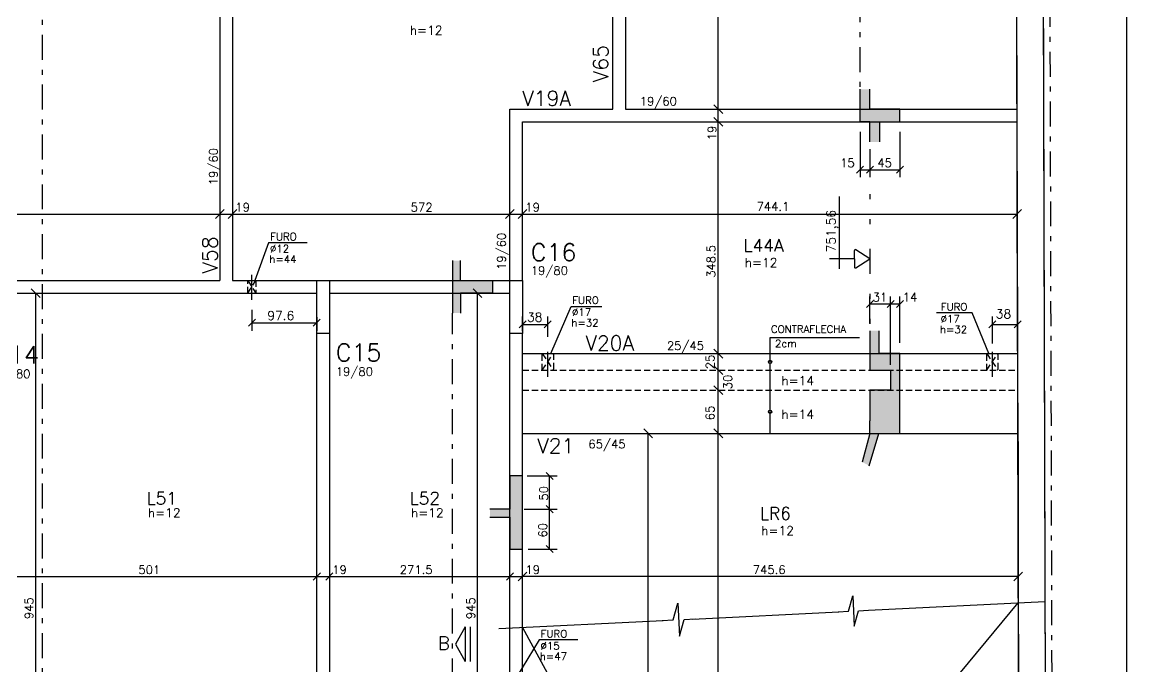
# Model space of a CAD drawing. Extents: x 0 to 7890, y 0 to 6308.
# Drawn here: x 3814 to 5476, y 1931 to 2900 of the extents above; entities that cross this region are included whole.
import ezdxf

# ---------------------------------------------------------------- set-up
doc = ezdxf.new("R2010")
doc.units = 0
doc.header["$LTSCALE"] = 75
doc.header["$MEASUREMENT"] = 0
for name, pattern in [('ESTILO_TQS_0003', [1, 0.5, -0.2, 0.1, -0.2]), ('ESTILO_TQS_0004', [2, 0.5, -0.4, 0.1, -0.4, 0.1, -0.5]), ('HIDDEN2', [0.1875, 0.125, -0.0625])]:
    doc.linetypes.add(name, pattern=pattern)
doc.layers.get('0').update_dxf_attribs({"color": 3, "linetype": 'CONTINUOUS'})
for name, color, linetype in [('1', 3, 'CONTINUOUS'), ('200', 1, 'HIDDEN2'), ('204', 1, 'ESTILO_TQS_0003'), ('205', 1, 'ESTILO_TQS_0004'), ('210', 3, 'HIDDEN2'), ('212', 3, 'CONTINUOUS'), ('213', 3, 'CONTINUOUS'), ('216', 3, 'CONTINUOUS'), ('220', 5, 'CONTINUOUS'), ('221', 1, 'CONTINUOUS'), ('222', 6, 'CONTINUOUS'), ('226', 4, 'CONTINUOUS'), ('231', 1, 'CONTINUOUS'), ('233', 6, 'CONTINUOUS'), ('250', 1, 'CONTINUOUS'), ('253', 253, 'CONTINUOUS')]:
    doc.layers.add(name, color=color, linetype=linetype)
doc.styles.get("Standard").update_dxf_attribs({"font": 'ROMANS.SHX'})

# ---------------------------------------------------------------- blocks, each defined once
blk = doc.blocks.new('LINCOR', base_point=(1375407.232582, 453114.358858))
blk.add_lwpolyline([(1375407.232582, 453114.358858), (1375407.565916, 453114.358858), (1375407.732582, 453114.858858), (1375407.732582, 453113.858858), (1375407.899249, 453114.358858), (1375408.232582, 453114.358858)])
blk = doc.blocks.new('FERCOR')
blk.add_circle((0, 0), 1)

msp = doc.modelspace()

# ---------------------------------------------------------------- linework, layer by layer
msp.add_line((4487.651143, 1990.658414), (4487.651143, 1938.697477))
at = {"layer": '1'}
for p, q in [((4721.279918, 3222.859413), (4721.279918, 2769.356497)), ((4702.279918, 2769.356497), (4702.279918, 3149.356496)), ((4111.280138, 3127.119243), (4111.280138, 2511.85645)), ((4130.280138, 3128.65311), (4130.280138, 2511.856457)), ((4547.493691, 2511.856498), (4547.493691, 2769.356497)), ((4547.493691, 2769.356497), (4702.279918, 2769.356497)), ((4721.279918, 2769.356497), (5310.281224, 2769.356497)), ((4566.493691, 2511.856496), (4566.493691, 2750.356497)), ((4566.493691, 2750.356497), (4752.298991, 2750.356497)), ((4721.279918, 2750.356497), (5310.281224, 2750.356497)), ((3756.093704, 2511.856336), (4111.280138, 2511.85645)), ((4130.280138, 2511.856457), (4257.094674, 2511.856497)), ((4276.094674, 2511.856496), (4547.493691, 2511.856498)), ((3756.093704, 2492.856336), (4257.094674, 2492.856336)), ((4276.094674, 2492.856336), (4547.493691, 2492.856336)), ((4257.094674, 1910.859446), (4257.094674, 2431.856496)), ((4276.094674, 2431.856496), (4276.094674, 1910.859446)), ((4547.594674, 1910.859425), (4547.594674, 2431.856496)), ((4566.594674, 1910.859425), (4566.594674, 2431.856496)), ((4566.594674, 2401.856496), (5311.593085, 2401.856496)), ((4566.594674, 2281.820586), (5311.593085, 2281.820586))]:
    msp.add_line(p, q, dxfattribs=at)
at = {"layer": '200'}
for p, q in [((4153.46976, 2492.856336), (4165.46976, 2511.856314)), ((4153.46976, 2511.856314), (4165.46976, 2492.856336)), ((4596.095401, 2377.073234), (4613.095401, 2401.856496)), ((4596.095401, 2401.856496), (4613.095401, 2377.073234)), ((5264.808158, 2377.073234), (5281.808158, 2401.856496)), ((5264.808158, 2401.856496), (5281.808158, 2377.073234))]:
    msp.add_line(p, q, dxfattribs=at)
at = {"layer": '204'}
for p, q in [((3844.279909, 143.867934), (3844.279909, 6143.115883)), ((5074.255435, 2750.356497), (5074.255435, 5990.843763)), ((4461.094674, 1830.859426), (4461.094674, 2462.862227))]:
    msp.add_line(p, q, dxfattribs=at)
msp.add_lwpolyline([(363.399497, 874.831576), (351.423704, 6080.843759), (5351.370859, 6080.843763), (5365.379191, 874.831576)], dxfattribs=at)
at = {"layer": '205'}
for p, q in [((5089.255435, 2709.248142), (5089.255435, 2436.224536)), ((4159.46976, 2482.856316), (4159.46976, 2521.856335)), ((4604.595401, 2367.073214), (4604.595401, 2411.856517)), ((5273.308158, 2367.073214), (5273.308158, 2411.856517))]:
    msp.add_line(p, q, dxfattribs=at)
at = {"layer": '210'}
for p, q in [((4153.46976, 2492.856336), (4153.46976, 2511.856314)), ((4165.46976, 2511.856314), (4165.46976, 2492.856336)), ((4596.095401, 2377.073234), (4596.095401, 2401.856496)), ((4613.095401, 2401.856496), (4613.095401, 2377.073234)), ((5264.808158, 2377.073234), (5264.808158, 2401.856496)), ((5281.808158, 2401.856496), (5281.808158, 2377.073234)), ((4566.594674, 2376.856496), (5311.593085, 2376.856496)), ((4566.594674, 2346.856496), (5311.593085, 2346.856496))]:
    msp.add_line(p, q, dxfattribs=at)
at = {"layer": '216'}
for p, q in [((4867.698421, 2762.727371), (4854.440169, 2775.985623)), ((4867.698421, 2743.727371), (4854.440169, 2756.985623)), ((5068.952134, 2673.16176), (5079.558736, 2683.768362)), ((5083.952134, 2673.16176), (5094.558736, 2683.768362)), ((5083.952134, 2673.16176), (5094.558736, 2683.768362)), ((5128.952134, 2673.16176), (5139.558736, 2683.768362)), ((4104.651012, 2605.157138), (4117.909264, 2618.41539)), ((4123.651012, 2605.157138), (4136.909264, 2618.41539)), ((4540.864565, 2605.157138), (4554.122817, 2618.41539)), ((4559.864565, 2605.157138), (4573.122817, 2618.41539)), ((4559.965548, 2605.157138), (4573.2238, 2618.41539)), ((5304.076088, 2605.157138), (5317.33434, 2618.41539)), ((3840.909264, 2486.22721), (3827.651012, 2499.485462)), ((4505.550662, 2486.22721), (4492.29241, 2499.485462)), ((5083.952134, 2471.215883), (5094.558736, 2481.822485)), ((5114.952134, 2471.215883), (5125.558736, 2481.822485)), ((5114.952134, 2471.215883), (5125.558736, 2481.822485)), ((5128.952134, 2471.215883), (5139.558736, 2481.822485)), ((4154.166459, 2442.955047), (4164.773061, 2453.561649)), ((4251.791373, 2442.955047), (4262.397974, 2453.561649)), ((4561.291373, 2440.508078), (4571.897975, 2451.11468)), ((4599.292101, 2440.508078), (4609.898702, 2451.11468)), ((5268.004857, 2440.449066), (5278.611459, 2451.055667)), ((5306.289784, 2440.449066), (5316.896386, 2451.055667)), ((4867.698421, 2395.22737), (4854.440169, 2408.485622)), ((4867.698421, 2370.22737), (4854.440169, 2383.485622)), ((4867.698421, 2340.22737), (4854.440169, 2353.485622)), ((4762.273444, 2275.19146), (4749.015192, 2288.449712)), ((4867.698421, 2275.19146), (4854.440169, 2288.449712)), ((4602.086785, 2223.194402), (4612.693387, 2212.587801)), ((4602.086785, 2173.194402), (4612.693387, 2162.587801)), ((4602.086785, 2173.194402), (4612.693387, 2162.587801)), ((4602.086785, 2113.194402), (4612.693387, 2102.587801)), ((4251.826064, 2061.295014), (4262.432665, 2071.901615)), ((4270.826064, 2061.295014), (4281.432665, 2071.901615)), ((4542.291373, 2061.294999), (4552.897975, 2071.9016)), ((4573.2238, 2073.227426), (4559.965548, 2059.969174)), ((5305.543079, 2059.969174), (5318.801331, 2073.227426))]:
    msp.add_line(p, q, dxfattribs=at)
at = {"layer": '220'}
for p, q in [((5341.39773, 6070.843763), (5353.619474, 1528.793706)), ((5301.505218, 6030.843763), (5313.511625, 1568.820614)), ((4461.094674, 2541.856336), (4461.094674, 2462.862227)), ((4473.094674, 2511.856336), (4473.094674, 2541.856336)), ((4473.094674, 2511.856336), (4521.094674, 2511.856336)), ((4521.195657, 2511.856336), (4521.195657, 2492.856336)), ((4521.094674, 2492.856336), (4473.094674, 2492.856336)), ((4473.094674, 2492.856336), (4473.094674, 2462.862227)), ((5089.255435, 2436.224536), (5089.255435, 2376.856496)), ((5103.255435, 2401.856496), (5103.255435, 2436.224536)), ((5134.255435, 2401.856496), (5103.255435, 2401.856496)), ((5134.255435, 2321.856496), (5134.255435, 2401.856496)), ((5089.255435, 2376.856496), (5120.255435, 2376.856496)), ((5120.255435, 2376.856496), (5120.255435, 2346.856496)), ((5120.255435, 2346.856496), (5089.255435, 2346.856496)), ((5089.255435, 2346.856496), (5089.255435, 2300.820586)), ((5134.255435, 2300.820586), (5134.255435, 2321.856496)), ((5134.255435, 2321.856496), (5134.255435, 2321.856496)), ((5089.255435, 2300.820586), (5089.255435, 2300.820586)), ((5089.255435, 2281.820586), (5089.255435, 2300.820586)), ((5134.255435, 2281.820586), (5134.255435, 2300.820586)), ((5134.255435, 2300.820586), (5134.255435, 2300.820586)), ((5089.255435, 2281.820586), (5077.522952, 2238.71706)), ((5088.218129, 2233.275259), (5102.719448, 2281.820586)), ((5102.719448, 2281.820586), (5134.255435, 2281.820586)), ((4547.594674, 2217.891101), (4547.594674, 2217.891101))]:
    msp.add_line(p, q, dxfattribs=at)
for points in [[(5353.619401, 1528.820614), (5208.582801, 1528.820614), (5208.613798, 839.820614), (4937.610883, 839.820614), (4937.610883, 239.820614), (4172.610883, 239.820614), (4172.610883, 1087.820586), (4037.610883, 1087.820586), (4037.610883, 1507.820586), (568.938485, 1507.820586), (564.279916, 3222.85652), (564.279913, 6070.843759), (5341.39773, 6070.843763), (5353.619474, 1528.793706)], [(4897.610883, 279.820614), (4897.610883, 879.820614), (5168.611998, 879.820614), (5168.581001, 1568.820614), (5313.511625, 1568.820614), (5301.505218, 6030.843763), (604.279913, 6030.843759), (604.279916, 3222.910846), (608.82998, 1547.820586), (4077.610883, 1547.820586), (4077.610883, 1127.820586), (4212.610883, 1127.820586), (4212.610883, 279.820614), (4321.825662, 279.820614)], [(5089.255435, 2720.344309), (5089.255435, 2750.356497), (5074.255435, 2750.356497), (5074.255435, 2769.356497), (5074.255435, 2799.391753)], [(5104.255435, 2720.344309), (5104.255435, 2750.356497), (5134.255435, 2750.356497), (5134.255435, 2769.356497), (5088.940799, 2769.356497), (5088.940799, 2799.391753)], [(4517.62405, 2155.890996), (4547.594674, 2155.890996), (4547.594674, 2107.891101), (4566.594674, 2107.891101), (4566.594674, 2217.891101), (4547.594674, 2217.891101), (4547.594674, 2167.890996), (4517.62405, 2167.890996)]]:
    msp.add_lwpolyline(points, dxfattribs=at)
at = {"layer": '221'}
for p, q in [((5087.145452, 2015.821952), (5352.273537, 2028.993541)), ((4566.594674, 1127.820586), (5312.278738, 2027.006596)), ((4822.017366, 2002.650364), (5042.619139, 2013.609881)), ((4530.933635, 1988.189296), (4778.039833, 2000.465556)), ((4566.594674, 1989.96094), (5168.610883, 879.820614))]:
    msp.add_line(p, q, dxfattribs=at)
at = {"layer": '222'}
for points in [[(4257.094674, 2431.856496), (4257.094674, 2511.856496), (4276.094674, 2511.856496), (4276.094674, 2431.856496), (4257.094674, 2431.856496)], [(4547.594674, 2431.856496), (4547.594674, 2511.856496), (4566.594674, 2511.856496), (4566.594674, 2431.856496), (4547.594674, 2431.856496)]]:
    msp.add_lwpolyline(points, dxfattribs=at)
at = {"layer": '226'}
for p, q in [((4480.494893, 1990.658414), (4465.494893, 1964.677945)), ((4480.494893, 1990.658414), (4480.494893, 1938.697477)), ((4465.494893, 1964.677945), (4480.494893, 1938.697477))]:
    msp.add_line(p, q, dxfattribs=at)
at = {"layer": '231'}
for p, q in [((5043.271659, 2529.458751), (5043.271659, 2638.110105)), ((5065.770993, 2544.458751), (5028.271659, 2544.458751)), ((5065.770993, 2544.468405), (5065.770993, 2556.869639)), ((5065.771659, 2544.449075), (5065.771659, 2532.047602)), ((5089.255435, 2544.458751), (5067.864721, 2558.02131)), ((5067.865387, 2530.896139), (5089.255435, 2544.458751))]:
    msp.add_line(p, q, dxfattribs=at)
for centre, radius, start, end in [((5067.13463, 2556.869639), 1.363591, 57.627716, 180), ((5067.135296, 2532.047602), 1.363636, 180, 302.376968)]:
    msp.add_arc(centre, radius, start, end, dxfattribs=at)
at = {"layer": '250'}
for p, q in [((5475.744055, 1528.820614), (5475.744055, 6070.843763)), ((4861.069295, 2300.820586), (4861.069295, 3222.859413)), ((4861.069295, 2750.356497), (4861.069295, 2769.356497)), ((5074.255435, 2735.356497), (5074.255435, 2667.215061)), ((5134.255435, 2735.356497), (5134.255435, 2667.215061)), ((5089.255435, 2709.248142), (5089.255435, 2667.215061)), ((5074.255435, 2678.465061), (5089.255435, 2678.465061)), ((5089.255435, 2678.465061), (5134.255435, 2678.465061)), ((3290.279909, 2611.786264), (4111.280138, 2611.786264)), ((4111.280138, 2611.786264), (4130.280138, 2611.786264)), ((4130.280138, 2611.786264), (4547.493691, 2611.786264)), ((4547.493691, 2611.786264), (4566.493691, 2611.786264)), ((4566.594674, 2611.786264), (4721.279918, 2611.786264)), ((4721.279918, 2611.786264), (5310.705214, 2611.786264)), ((5311.139247, 2481.483473), (5310.673008, 2623.036264)), ((3834.280138, 1547.820586), (3834.280138, 2492.856336)), ((4498.921536, 1547.820586), (4498.921536, 2492.856336)), ((5089.255435, 2447.06705), (5089.255435, 2487.769184)), ((5089.255435, 2476.519184), (5120.255435, 2476.519184)), ((5120.255435, 2384.920673), (5120.255435, 2487.769184)), ((5120.255435, 2476.519184), (5134.255435, 2476.519184)), ((5134.255435, 2417.856496), (5134.255435, 2487.769184)), ((4159.46976, 2467.856316), (4159.46976, 2436.258348)), ((4609.186133, 2401.856496), (4639.568478, 2472.764801)), ((4639.568478, 2472.764801), (4685.83627, 2472.764801)), ((5242.807999, 2463.314292), (5189.459299, 2463.314292)), ((5267.999068, 2401.856496), (5242.807999, 2463.314292)), ((4159.46976, 2448.258348), (4257.094674, 2448.258348)), ((4257.094674, 2456.856496), (4257.094674, 2436.258348)), ((4566.594674, 2435.723764), (4566.594674, 2457.811379)), ((4566.594674, 2445.811379), (4604.595401, 2445.811379)), ((4604.595401, 2426.856517), (4604.595401, 2457.811379)), ((5273.308158, 2416.856496), (5273.308158, 2457.752366)), ((5273.308158, 2445.752366), (5311.593085, 2445.752366)), ((5311.593085, 2416.856496), (5311.593085, 2457.752366)), ((4938.984746, 2281.820586), (4938.984746, 2425.995616)), ((4938.984746, 2425.995616), (5073.282326, 2425.995616)), ((4861.069295, 2382.856496), (4861.069295, 2401.856496)), ((4861.069295, 2327.856496), (4861.069295, 2346.856496)), ((4861.069295, 2281.820586), (4861.069295, 2300.820586)), ((4755.644318, 1033.822071), (4755.644318, 2281.820586)), ((4861.069295, 740.564106), (4861.069295, 2281.820586)), ((5312.172205, 2269.820586), (5312.172205, 2055.922914)), ((4573.462169, 2217.891101), (4618.640405, 2217.891101)), ((4607.390086, 2167.891101), (4607.390086, 2217.891101)), ((4568.83475, 2167.891049), (4618.640405, 2167.891101)), ((4607.390086, 2107.891101), (4607.390086, 2167.891101)), ((4574.808947, 2107.891101), (4618.640405, 2107.891101)), ((3756.178062, 2066.598295), (4257.178062, 2066.598295)), ((4257.129365, 2066.598314), (4276.129365, 2066.598314)), ((4276.094674, 2066.598295), (4547.594674, 2066.598295)), ((4547.594674, 2066.5983), (4566.594674, 2066.5983)), ((5312.172205, 2066.5983), (4566.493691, 2066.5983))]:
    msp.add_line(p, q, dxfattribs=at)
for points in [[(4242.735377, 2568.611726), (4184.407688, 2568.611726), (4164.008251, 2512.035295)], [(4649.694622, 1971.171643), (4591.366933, 1971.171643), (4515.094674, 1844.871658)]]:
    msp.add_lwpolyline(points, dxfattribs=at)
at = {"layer": '253'}
for points in [[(5088.940799, 2799.391753), (5074.255435, 2799.391753), (5088.940799, 2769.356497)], [(5074.255435, 2799.391753), (5089.255435, 2750.356497), (5088.940799, 2769.356497)], [(5074.255435, 2799.391753), (5074.255435, 2750.356497), (5089.255435, 2750.356497)], [(5074.255435, 2799.391753), (5088.940799, 2799.391753), (5088.940799, 2799.391753)], [(5088.940799, 2769.356497), (5089.255435, 2750.356497), (5134.255435, 2769.356497)], [(5089.255435, 2750.356497), (5104.255435, 2750.356497), (5134.255435, 2769.356497)], [(5134.255435, 2769.356497), (5104.255435, 2750.356497), (5134.255435, 2750.356497)], [(5089.255435, 2720.344309), (5104.255435, 2720.344309), (5089.255435, 2750.356497)], [(5104.255435, 2720.344309), (5104.255435, 2750.356497), (5089.255435, 2750.356497)], [(4473.094674, 2541.856336), (4473.094674, 2462.862227), (4461.094674, 2462.862227)], [(4461.094674, 2462.862227), (4461.094674, 2541.856336), (4473.094674, 2541.856336)], [(4473.094674, 2511.856336), (4473.094674, 2492.856336), (4473.094674, 2541.856336)], [(4473.094674, 2492.856336), (4473.094674, 2462.862227), (4473.094674, 2541.856336)], [(4521.094674, 2511.856336), (4521.094674, 2492.856336), (4473.094674, 2511.856336)], [(4521.094674, 2492.856336), (4473.094674, 2492.856336), (4473.094674, 2511.856336)], [(5103.255435, 2436.224536), (5089.255435, 2376.856496), (5089.255435, 2436.224536)], [(5103.255435, 2401.856496), (5089.255435, 2376.856496), (5103.255435, 2436.224536)], [(5103.255435, 2401.856496), (5120.255435, 2376.856496), (5089.255435, 2376.856496)], [(5134.255435, 2401.856496), (5120.255435, 2376.856496), (5103.255435, 2401.856496)], [(5134.255435, 2401.856496), (5120.255435, 2346.856496), (5120.255435, 2376.856496)], [(5134.255435, 2321.856496), (5120.255435, 2346.856496), (5134.255435, 2401.856496)], [(5089.255435, 2281.820586), (5120.255435, 2346.856496), (5102.719448, 2281.820586)], [(5089.255435, 2281.820586), (5089.255435, 2346.856496), (5120.255435, 2346.856496)], [(5102.719448, 2281.820586), (5120.255435, 2346.856496), (5134.255435, 2281.820586)], [(5120.255435, 2346.856496), (5134.255435, 2321.856496), (5134.255435, 2281.820586)], [(5134.255435, 2281.820586), (5134.255435, 2321.856496), (5134.255435, 2321.856496)], [(5134.255435, 2281.820586), (5134.255435, 2300.820586), (5134.255435, 2321.856496)], [(5134.255435, 2281.820586), (5134.255435, 2300.820586), (5134.255435, 2300.820586)], [(5088.218129, 2233.275259), (5077.522952, 2238.71706), (5089.255435, 2281.820586)], [(5088.218129, 2233.275259), (5089.255435, 2281.820586), (5102.719448, 2281.820586)], [(4547.594674, 2167.890996), (4547.594674, 2217.891101), (4566.594674, 2217.891101)], [(4547.594674, 2167.890996), (4566.594674, 2217.891101), (4547.594674, 2107.891101)], [(4547.594674, 2107.891101), (4566.594674, 2217.891101), (4566.594674, 2107.891101)], [(4547.594674, 2167.890996), (4547.594674, 2155.890996), (4517.62405, 2155.890996)], [(4547.594674, 2167.890996), (4517.62405, 2155.890996), (4517.62405, 2167.890996)], [(4547.594674, 2167.890996), (4547.594674, 2107.891101), (4547.594674, 2155.890996)]]:
    msp.add_solid(points, dxfattribs=at)

# ---------------------------------------------------------------- block references
at = {"layer": '221', "rotation": 2.844121}
for p, xscale, yscale in [((5041.569014, 2013.557711), 45.63264699999998, 45.63264699999998), ((4776.747163, 2000.401336), 49.426278, 49.426278)]:
    msp.add_blockref('LINCOR', p, dxfattribs=dict(at, xscale=xscale, yscale=yscale))
at = {"layer": '222', "xscale": 2.5, "yscale": 2.5}
for p in [(4938.984746, 2389.356496), (4938.984746, 2314.338541)]:
    msp.add_blockref('FERCOR', p, dxfattribs=at)

# ---------------------------------------------------------------- texts
msp.add_text('751,56', height=13.5, rotation=90).set_placement((5037.405418, 2554.202237))
for s, p in [('FURO', (4186.927029, 2572.096408)), ('%%c12', (4186.576854, 2554.031316)), ('h=44', (4185.625188, 2538.224263)), ('FURO', (4641.344228, 2476.467172)), ('FURO', (5195.79218, 2466.450061)), ('%%c17', (4640.994053, 2458.40208)), ('h=32', (4640.042387, 2442.595027)), ('h=32', (5194.490339, 2432.577916)), ('%%c17', (5195.442005, 2448.384968)), ('FURO', (4593.886274, 1974.656325)), ('%%c15', (4593.536099, 1956.591233)), ('h=47', (4592.584433, 1940.78418))]:
    msp.add_text(s, height=11.25).set_placement(p)
at = {"layer": '212'}
for s, height, p in [('19/60', 12.75, (4742.968855, 2774.978196)), ('CONTRAFLECHA ', 11.25, (4940.178465, 2433.069186)), ('25/45', 12.75, (4783.766436, 2407.33323)), ('2cm', 11.25, (4946.352606, 2411.394186)), ('65/45', 12.75, (4665.725241, 2259.404176))]:
    msp.add_text(s, height=height, dxfattribs=at).set_placement(p)
for p in [(4107.931209, 2655.139251), (4541.21709, 2527.742242)]:
    msp.add_text('19/60', height=12.75, rotation=90, dxfattribs=at).set_placement(p)
at = {"layer": '213'}
for p in [(4579.073718, 2520.307046), (3770.588743, 2365.003085), (4285.706305, 2368.434258)]:
    msp.add_text('19/80', height=12.75, dxfattribs=at).set_placement(p)
at = {"layer": '216'}
for s, height, p in [('h=12', 13.5, (4397.012342, 2881.428362)), ('15', 12.75, (5044.505439, 2682.290061)), ('45', 12.75, (5100.280435, 2682.290061)), ('19', 12.75, (4134.530134, 2615.611264)), ('572', 12.75, (4398.430028, 2615.611264)), ('19', 12.75, (4570.743686, 2615.611264)), ('744.1', 12.75, (4918.753464, 2616.715161)), ('h=12', 13.5, (4900.881142, 2531.958796)), ('31', 12.75, (5093.280435, 2480.344184)), ('14', 12.75, (5138.505431, 2480.344184)), ('97.6', 13.5, (4182.632217, 2452.308348)), ('38', 13.5, (4573.445038, 2449.861379)), ('38', 13.5, (5278.496301, 2454.842435)), ('h=14', 13.5, (4955.933212, 2354.406328)), ('h=14', 13.5, (4955.933144, 2303.655108)), ('h=12', 13.5, (4002.939546, 2155.604487)), ('h=12', 13.5, (4398.65033, 2155.604487)), ('h=12', 13.5, (4925.594086, 2128.72584)), ('501', 12.75, (3988.828062, 2070.423295)), ('19', 12.75, (4280.37936, 2070.423314)), ('271.5', 12.75, (4381.969674, 2070.423295)), ('19', 12.75, (4570.84467, 2070.4233)), ('745.6', 12.75, (4912.96219, 2070.4233))]:
    msp.add_text(s, height=height, dxfattribs=at).set_placement(p)
for s, p in [('19', (4858.049349, 2722.709562)), ('348.5', (4856.580424, 2515.857472)), ('25', (4855.155787, 2378.487502)), ('30', (4881.781855, 2348.206847)), ('65', (4855.155718, 2301.618474)), ('50', (4604.762457, 2180.655294)), ('60', (4603.433813, 2125.277643)), ('945', (3830.455138, 2002.488461)), ('945', (4495.096536, 2002.488461))]:
    msp.add_text(s, height=12.75, rotation=90, dxfattribs=at).set_placement(p)
at = {"layer": '220'}
for s, p in [('C16', (4579.073718, 2541.174222)), ('C14', (3770.588743, 2386.870261)), ('C15', (4285.706305, 2390.301434))]:
    msp.add_text(s, height=26.25, dxfattribs=at).set_placement(p)
at = {"layer": '226'}
for s, p in [('L44A', (4898.955185, 2555.286074)), ('L51', (4001.01359, 2174.931765)), ('L52', (4396.724374, 2174.931765)), ('LR6', (4923.668129, 2152.053118))]:
    msp.add_text(s, height=18.75, dxfattribs=at).set_placement(p)
at = {"layer": '233'}
for s, p in [('V65', (4695.436893, 2809.99892)), ('V58', (4107.58714, 2522.317507))]:
    msp.add_text(s, height=22.5, rotation=90, dxfattribs=at).set_placement(p)
for s, height, p in [('V19A', 22.5, (4566.086117, 2774.480423)), ('V20A', 22.5, (4661.098743, 2406.335403)), ('V21', 22.5, (4588.612637, 2251.850059)), ('B', 20.025, (4439.026309, 1956.375325))]:
    msp.add_text(s, height=height, dxfattribs=at).set_placement(p)

doc.saveas('drawing.dxf')
